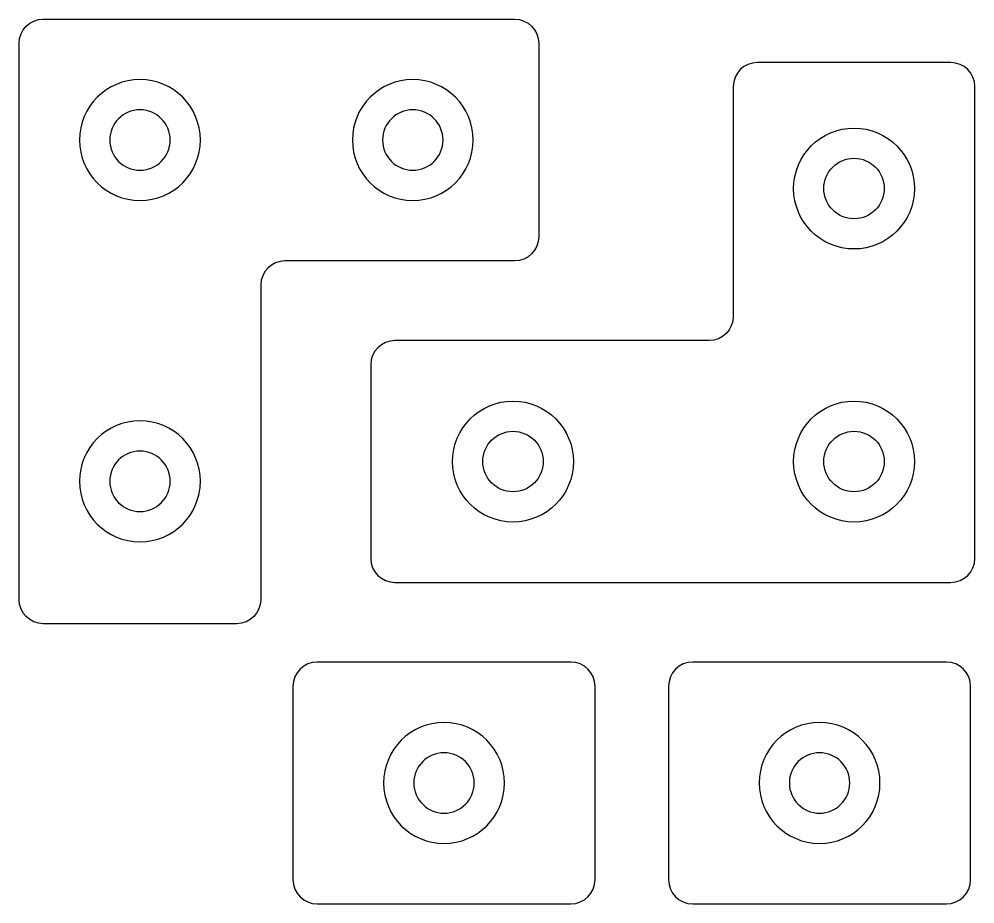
# Model space of a CAD drawing. Extents: x 0 to 79.1, y 0 to 73.2.
import ezdxf

# ---------------------------------------------------------------- set-up
doc = ezdxf.new("R2010")
doc.units = 0
doc.layers.add('LAYER_1', color=7, linetype='CONTINUOUS')

# ---------------------------------------------------------------- blocks, each defined once
blk = doc.blocks.new('BLOCK_2')
at = {"layer": 'LAYER_1', "color": 7}
for points, knots in [([(0, 25.171), (0, 24.071), (0.9, 23.171), (2, 23.171), (2, 23.171), (18, 23.171), (18, 23.171), (19.1, 23.171), (20, 24.071), (20, 25.171), (20, 25.171), (20, 51.171), (20, 51.171), (20, 52.271), (20.9, 53.171), (22, 53.171), (22, 53.171), (41, 53.171), (41, 53.171), (42.1, 53.171), (43, 54.071), (43, 55.171), (43, 55.171), (43, 71.171), (43, 71.171), (43, 72.271), (42.1, 73.171), (41, 73.171), (41, 73.171), (2, 73.171), (2, 73.171), (0.9, 73.171), (0, 72.271), (0, 71.171), (0, 71.171), (0, 25.171), (0, 25.171)], [0, 0, 0, 0, 1, 1, 1, 2, 2, 2, 3, 3, 3, 4, 4, 4, 5, 5, 5, 6, 6, 6, 7, 7, 7, 8, 8, 8, 9, 9, 9, 10, 10, 10, 11, 11, 11, 12, 12, 12, 12]), ([(15, 63.17), (15, 60.409), (12.761, 58.17), (10, 58.17), (7.239, 58.17), (5, 60.409), (5, 63.17), (5, 65.932), (7.239, 68.17), (10, 68.17), (12.761, 68.17), (15, 65.932), (15, 63.17)], [0, 0, 0, 0, 1, 1, 1, 2, 2, 2, 3, 3, 3, 4, 4, 4, 4]), ([(37.579, 63.17), (37.579, 60.409), (35.34, 58.17), (32.579, 58.17), (29.818, 58.17), (27.579, 60.409), (27.579, 63.17), (27.579, 65.932), (29.818, 68.17), (32.579, 68.17), (35.34, 68.17), (37.579, 65.932), (37.579, 63.17)], [0, 0, 0, 0, 1, 1, 1, 2, 2, 2, 3, 3, 3, 4, 4, 4, 4]), ([(12.5, 63.17), (12.5, 61.789), (11.381, 60.67), (10, 60.67), (8.619, 60.67), (7.5, 61.789), (7.5, 63.17), (7.5, 64.551), (8.619, 65.67), (10, 65.67), (11.381, 65.67), (12.5, 64.551), (12.5, 63.17)], [0, 0, 0, 0, 1, 1, 1, 2, 2, 2, 3, 3, 3, 4, 4, 4, 4]), ([(35.079, 63.17), (35.079, 61.789), (33.96, 60.67), (32.579, 60.67), (31.198, 60.67), (30.079, 61.789), (30.079, 63.17), (30.079, 64.551), (31.198, 65.67), (32.579, 65.67), (33.96, 65.67), (35.079, 64.551), (35.079, 63.17)], [0, 0, 0, 0, 1, 1, 1, 2, 2, 2, 3, 3, 3, 4, 4, 4, 4]), ([(15, 34.947), (15, 32.185), (12.761, 29.947), (10, 29.947), (7.239, 29.947), (5, 32.185), (5, 34.947), (5, 37.708), (7.239, 39.947), (10, 39.947), (12.761, 39.947), (15, 37.708), (15, 34.947)], [0, 0, 0, 0, 1, 1, 1, 2, 2, 2, 3, 3, 3, 4, 4, 4, 4]), ([(12.5, 34.947), (12.5, 33.566), (11.381, 32.447), (10, 32.447), (8.619, 32.447), (7.5, 33.566), (7.5, 34.947), (7.5, 36.327), (8.619, 37.447), (10, 37.447), (11.381, 37.447), (12.5, 36.327), (12.5, 34.947)], [0, 0, 0, 0, 1, 1, 1, 2, 2, 2, 3, 3, 3, 4, 4, 4, 4])]:
    blk.add_open_spline(points, degree=3, knots=knots, dxfattribs=at)
blk = doc.blocks.new('BLOCK_3')
at = {"layer": 'LAYER_1', "color": 7}
for points, knots in [([(31.095, 26.581), (29.995, 26.581), (29.095, 27.48), (29.095, 28.581), (29.095, 28.581), (29.095, 44.582), (29.095, 44.582), (29.095, 45.682), (29.995, 46.581), (31.095, 46.581), (31.095, 46.581), (57.095, 46.581), (57.095, 46.581), (58.195, 46.581), (59.095, 47.481), (59.095, 48.581), (59.095, 48.581), (59.095, 67.583), (59.095, 67.583), (59.095, 68.683), (59.995, 69.583), (61.095, 69.583), (61.095, 69.583), (77.095, 69.583), (77.095, 69.583), (78.195, 69.583), (79.095, 68.683), (79.095, 67.583), (79.095, 67.583), (79.095, 28.581), (79.095, 28.581), (79.095, 27.48), (78.195, 26.581), (77.095, 26.581), (77.095, 26.581), (31.095, 26.581), (31.095, 26.581)], [0, 0, 0, 0, 1, 1, 1, 2, 2, 2, 3, 3, 3, 4, 4, 4, 5, 5, 5, 6, 6, 6, 7, 7, 7, 8, 8, 8, 9, 9, 9, 10, 10, 10, 11, 11, 11, 12, 12, 12, 12]), ([(69.095, 64.161), (66.333, 64.161), (64.095, 61.922), (64.095, 59.161), (64.095, 56.399), (66.333, 54.161), (69.095, 54.161), (71.856, 54.161), (74.095, 56.399), (74.095, 59.161), (74.095, 61.922), (71.856, 64.161), (69.095, 64.161)], [0, 0, 0, 0, 1, 1, 1, 2, 2, 2, 3, 3, 3, 4, 4, 4, 4]), ([(69.095, 61.661), (67.714, 61.661), (66.595, 60.542), (66.595, 59.161), (66.595, 57.78), (67.714, 56.661), (69.095, 56.661), (70.476, 56.661), (71.595, 57.78), (71.595, 59.161), (71.595, 60.542), (70.476, 61.661), (69.095, 61.661)], [0, 0, 0, 0, 1, 1, 1, 2, 2, 2, 3, 3, 3, 4, 4, 4, 4]), ([(40.871, 41.581), (38.11, 41.581), (35.871, 39.342), (35.871, 36.581), (35.871, 33.819), (38.11, 31.581), (40.871, 31.581), (43.632, 31.581), (45.871, 33.819), (45.871, 36.581), (45.871, 39.342), (43.632, 41.581), (40.871, 41.581)], [0, 0, 0, 0, 1, 1, 1, 2, 2, 2, 3, 3, 3, 4, 4, 4, 4]), ([(69.095, 41.581), (66.333, 41.581), (64.095, 39.342), (64.095, 36.581), (64.095, 33.819), (66.333, 31.581), (69.095, 31.581), (71.856, 31.581), (74.095, 33.819), (74.095, 36.581), (74.095, 39.342), (71.856, 41.581), (69.095, 41.581)], [0, 0, 0, 0, 1, 1, 1, 2, 2, 2, 3, 3, 3, 4, 4, 4, 4]), ([(40.871, 39.081), (39.49, 39.081), (38.371, 37.962), (38.371, 36.581), (38.371, 35.2), (39.49, 34.081), (40.871, 34.081), (42.252, 34.081), (43.371, 35.2), (43.371, 36.581), (43.371, 37.962), (42.252, 39.081), (40.871, 39.081)], [0, 0, 0, 0, 1, 1, 1, 2, 2, 2, 3, 3, 3, 4, 4, 4, 4]), ([(69.095, 39.081), (67.714, 39.081), (66.595, 37.962), (66.595, 36.581), (66.595, 35.2), (67.714, 34.081), (69.095, 34.081), (70.476, 34.081), (71.595, 35.2), (71.595, 36.581), (71.595, 37.962), (70.476, 39.081), (69.095, 39.081)], [0, 0, 0, 0, 1, 1, 1, 2, 2, 2, 3, 3, 3, 4, 4, 4, 4])]:
    blk.add_open_spline(points, degree=3, knots=knots, dxfattribs=at)
blk = doc.blocks.new('BLOCK_4')
at = {"layer": 'LAYER_1', "color": 7}
for points, knots in [([(45.665, 20), (46.765, 20), (47.665, 19.1), (47.665, 18), (47.665, 18), (47.665, 2), (47.665, 2), (47.665, 0.9), (46.765, 0), (45.665, 0), (45.665, 0), (24.666, 0), (24.666, 0), (23.565, 0), (22.665, 0.9), (22.665, 2), (22.665, 2), (22.665, 18), (22.665, 18), (22.665, 19.1), (23.565, 20), (24.666, 20), (24.666, 20), (45.665, 20), (45.665, 20)], [0, 0, 0, 0, 1, 1, 1, 2, 2, 2, 3, 3, 3, 4, 4, 4, 5, 5, 5, 6, 6, 6, 7, 7, 7, 8, 8, 8, 8]), ([(35.165, 15), (37.927, 15), (40.165, 12.761), (40.165, 10), (40.165, 7.238), (37.927, 5), (35.165, 5), (32.404, 5), (30.165, 7.238), (30.165, 10), (30.165, 12.761), (32.404, 15), (35.165, 15)], [0, 0, 0, 0, 1, 1, 1, 2, 2, 2, 3, 3, 3, 4, 4, 4, 4]), ([(35.165, 12.5), (36.546, 12.5), (37.666, 11.381), (37.666, 10), (37.666, 8.619), (36.546, 7.5), (35.165, 7.5), (33.785, 7.5), (32.665, 8.619), (32.665, 10), (32.665, 11.381), (33.785, 12.5), (35.165, 12.5)], [0, 0, 0, 0, 1, 1, 1, 2, 2, 2, 3, 3, 3, 4, 4, 4, 4])]:
    blk.add_open_spline(points, degree=3, knots=knots, dxfattribs=at)
blk = doc.blocks.new('BLOCK_5')
at = {"layer": 'LAYER_1', "color": 7}
for points, knots in [([(76.742, 20), (77.842, 20), (78.742, 19.1), (78.742, 18), (78.742, 18), (78.742, 2), (78.742, 2), (78.742, 0.9), (77.842, 0), (76.742, 0), (76.742, 0), (55.742, 0), (55.742, 0), (54.642, 0), (53.742, 0.9), (53.742, 2), (53.742, 2), (53.742, 18), (53.742, 18), (53.742, 19.1), (54.642, 20), (55.742, 20), (55.742, 20), (76.742, 20), (76.742, 20)], [0, 0, 0, 0, 1, 1, 1, 2, 2, 2, 3, 3, 3, 4, 4, 4, 5, 5, 5, 6, 6, 6, 7, 7, 7, 8, 8, 8, 8]), ([(66.242, 15), (69.004, 15), (71.242, 12.761), (71.242, 10), (71.242, 7.238), (69.004, 5), (66.242, 5), (63.481, 5), (61.242, 7.238), (61.242, 10), (61.242, 12.761), (63.481, 15), (66.242, 15)], [0, 0, 0, 0, 1, 1, 1, 2, 2, 2, 3, 3, 3, 4, 4, 4, 4]), ([(66.242, 12.5), (67.623, 12.5), (68.742, 11.381), (68.742, 10), (68.742, 8.619), (67.623, 7.5), (66.242, 7.5), (64.862, 7.5), (63.742, 8.619), (63.742, 10), (63.742, 11.381), (64.862, 12.5), (66.242, 12.5)], [0, 0, 0, 0, 1, 1, 1, 2, 2, 2, 3, 3, 3, 4, 4, 4, 4])]:
    blk.add_open_spline(points, degree=3, knots=knots, dxfattribs=at)

msp = doc.modelspace()

# ---------------------------------------------------------------- block references
at = {"layer": 'LAYER_1'}
for name in ['BLOCK_2', 'BLOCK_3', 'BLOCK_4', 'BLOCK_5']:
    msp.add_blockref(name, (0, 0), dxfattribs=at)

doc.saveas('drawing.dxf')
